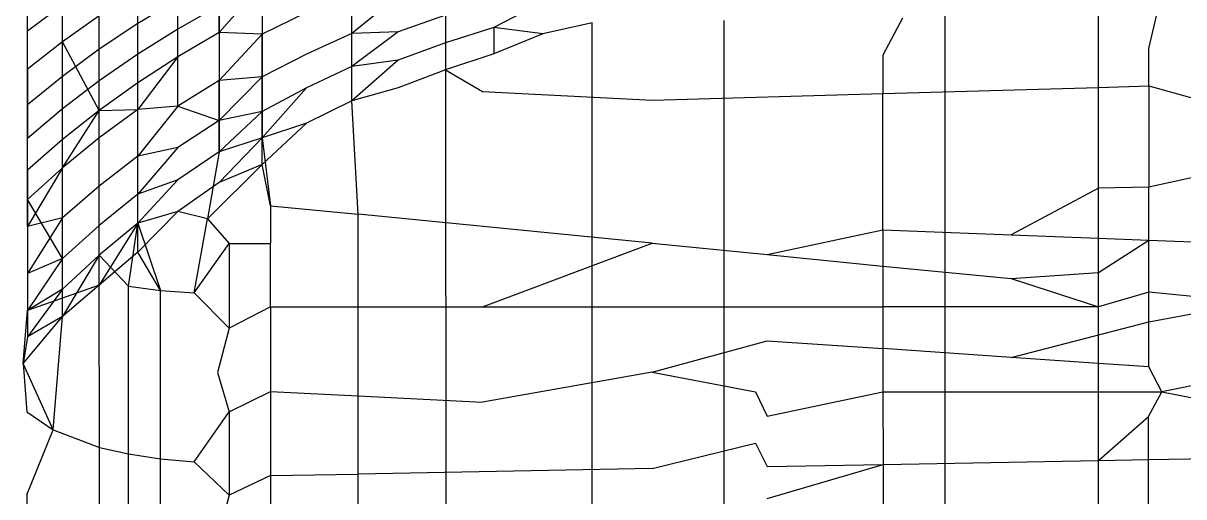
# Model space of a CAD drawing. Header units: inches. Extents: x 17 to 4615, y 5 to 3256.
# Drawn here: x 740.493 to 741.615, y 2416.14 to 2416.597 of the extents above; entities that cross this region are included whole.
import ezdxf

# ---------------------------------------------------------------- set-up
doc = ezdxf.new("R2010")
doc.units = ezdxf.units.IN
doc.header["$MEASUREMENT"] = 0

msp = doc.modelspace()

# ---------------------------------------------------------------- linework, layer by layer
for p, q in [((740.7242, 2416.6356), (740.6827, 2416.5886)), ((740.7242, 2416.6356), (740.7242, 2416.587)), ((740.4974, 2416.5897), (740.4974, 2416.6281)), ((740.4974, 2416.5532), (740.4974, 2416.6281)), ((740.6039, 2416.5971), (740.6039, 2416.6284)), ((740.8108, 2416.5875), (740.8108, 2416.6267)), ((740.8556, 2416.6237), (740.8108, 2416.5875)), ((741.3839, 2416.6283), (741.4482, 2244.6646)), ((741.5324, 2416.5356), (741.5324, 2416.6267)), ((741.5812, 2416.5732), (741.5937, 2416.626)), ((740.5312, 2416.6149), (740.4974, 2416.5897)), ((740.5312, 2416.5796), (740.5312, 2416.6149)), ((740.5312, 2416.5461), (740.5312, 2416.6149)), ((740.6426, 2416.6204), (740.6039, 2416.5971)), ((740.6426, 2416.5918), (740.6426, 2416.6204)), ((740.6827, 2416.6145), (740.6426, 2416.5918)), ((740.6827, 2416.5886), (740.6827, 2416.6145)), ((740.6827, 2416.6145), (740.6827, 2416.5422)), ((740.9953, 2416.6179), (740.948, 2416.5934)), ((740.5668, 2416.6047), (740.5312, 2416.5796)), ((740.5668, 2416.5723), (740.5668, 2416.6047)), ((740.7669, 2416.6077), (740.7242, 2416.587)), ((740.9014, 2416.6054), (740.8556, 2416.5891)), ((740.9014, 2416.6054), (740.9014, 2416.5787)), ((741.2124, 2244.5638), (741.1707, 2416.6)), ((741.3432, 2416.6023), (741.324, 2416.5666)), ((740.4974, 2416.5532), (740.4974, 2416.5897)), ((740.6039, 2416.5971), (740.5668, 2416.5723)), ((740.6039, 2416.5676), (740.6039, 2416.5971)), ((740.6426, 2416.5918), (740.6039, 2416.5676)), ((740.6426, 2416.5651), (740.6426, 2416.5918)), ((740.6426, 2416.5173), (740.6426, 2416.5918)), ((740.6827, 2416.5886), (740.6426, 2416.5651)), ((740.7242, 2416.587), (740.6827, 2416.5886)), ((740.6827, 2416.5886), (740.6827, 2416.5422)), ((740.8556, 2416.5891), (740.8108, 2416.5875)), ((740.8556, 2416.5891), (740.8108, 2416.5558)), ((740.948, 2416.5934), (740.9014, 2416.5787)), ((740.9953, 2416.5873), (740.948, 2416.5934)), ((740.948, 2416.5934), (740.948, 2416.5678)), ((741.0432, 2416.5979), (740.9953, 2416.5873)), ((740.9998, 2244.473), (741.0432, 2416.5979)), ((740.5312, 2416.5796), (740.4974, 2416.5532)), ((740.5312, 2416.5461), (740.5312, 2416.5796)), ((740.5668, 2416.5133), (740.5312, 2416.5796)), ((740.7242, 2416.587), (740.6827, 2416.5422)), ((740.7242, 2416.587), (740.7242, 2416.5122)), ((740.7242, 2416.5457), (740.7242, 2416.587)), ((740.8108, 2416.5875), (740.7669, 2416.5676)), ((740.8108, 2416.5558), (740.8108, 2416.5875)), ((740.9014, 2416.5787), (740.8556, 2416.5618)), ((740.9014, 2416.5787), (740.9014, 2416.5526)), ((740.9953, 2416.5873), (740.948, 2416.5678)), ((740.5668, 2416.5723), (740.5312, 2416.5461)), ((740.5668, 2416.5418), (740.5668, 2416.5723)), ((740.5668, 2416.5133), (740.5668, 2416.5723)), ((740.6039, 2416.5676), (740.5668, 2416.5418)), ((740.6039, 2416.54), (740.6039, 2416.5676)), ((740.6039, 2416.5143), (740.6039, 2416.5676)), ((740.7669, 2416.5676), (740.7242, 2416.5457)), ((740.948, 2416.5678), (740.9014, 2416.5526)), ((741.324, 2416.5666), (741.324, 2416.5295)), ((741.5812, 2416.537), (741.5812, 2416.5732)), ((740.6426, 2416.5651), (740.6039, 2416.54)), ((740.6426, 2416.5651), (740.6039, 2416.5143)), ((740.8108, 2416.5558), (740.7669, 2416.535)), ((740.8556, 2416.5618), (740.8108, 2416.5558)), ((740.8556, 2416.5618), (740.8108, 2416.5226)), ((740.8108, 2416.5226), (740.8108, 2416.5558)), ((740.4974, 2416.5187), (740.4974, 2416.5532)), ((740.4974, 2416.5532), (740.4974, 2416.4861)), ((740.5312, 2416.5461), (740.4974, 2416.5187)), ((740.5312, 2416.5147), (740.5312, 2416.5461)), ((740.7242, 2416.5457), (740.6827, 2416.5422)), ((740.7242, 2416.5457), (740.6827, 2416.5037)), ((740.7242, 2416.4868), (740.7242, 2416.5457)), ((740.7242, 2416.5457), (740.7242, 2416.5122)), ((740.9014, 2416.5526), (740.8556, 2416.5351)), ((740.9014, 2416.5526), (740.9371, 2416.5315)), ((740.9014, 2416.5526), (740.9998, 2244.473)), ((740.5668, 2416.5418), (740.5312, 2416.5147)), ((740.5668, 2416.5133), (740.5668, 2416.5418)), ((740.6039, 2416.54), (740.5668, 2416.5133)), ((740.6039, 2416.5143), (740.6039, 2416.54)), ((740.6827, 2416.5422), (740.6426, 2416.5173)), ((740.6827, 2416.5422), (740.6827, 2416.4733)), ((740.6827, 2416.5037), (740.6827, 2416.5422)), ((740.7669, 2416.535), (740.7242, 2416.5122)), ((740.7669, 2416.535), (740.7242, 2416.4868)), ((740.8556, 2416.5351), (740.8108, 2416.5226)), ((741.324, 2416.5295), (741.5324, 2416.5356)), ((741.5324, 2416.5356), (741.5812, 2416.537)), ((741.5324, 2416.4382), (741.5324, 2416.5356)), ((741.5812, 2416.537), (741.5811, 2416.4392)), ((741.5812, 2416.537), (741.8973, 2416.4494)), ((740.8108, 2416.5226), (740.7669, 2416.5009)), ((740.8171, 2416.413), (740.8108, 2416.5226)), ((740.9371, 2416.5315), (741.1013, 2416.5231)), ((741.1013, 2416.5231), (741.324, 2416.5295)), ((741.3241, 2416.3981), (741.324, 2416.5295)), ((740.4974, 2416.4861), (740.4974, 2416.5187)), ((740.5312, 2416.5147), (740.4974, 2416.4861)), ((740.5312, 2416.4852), (740.5312, 2416.5147)), ((740.5668, 2416.5133), (740.5312, 2416.4852)), ((740.5312, 2416.4578), (740.5668, 2416.5133)), ((740.6039, 2416.5143), (740.5668, 2416.4868)), ((740.5668, 2416.5133), (740.6039, 2416.5143)), ((740.5668, 2416.4868), (740.5668, 2416.5133)), ((740.6426, 2416.5173), (740.6039, 2416.5143)), ((740.6426, 2416.5173), (740.6039, 2416.4691)), ((740.6039, 2416.4691), (740.6039, 2416.5143)), ((740.6426, 2416.5173), (740.6827, 2416.5037)), ((740.7242, 2416.5122), (740.6827, 2416.5037)), ((740.7242, 2416.5122), (740.6827, 2416.4733)), ((740.7242, 2416.5122), (740.7242, 2416.4868)), ((740.6827, 2416.5037), (740.6426, 2416.4776)), ((740.6827, 2416.4733), (740.6827, 2416.5037)), ((740.7669, 2416.5009), (740.7242, 2416.4868)), ((740.7669, 2416.5009), (740.7242, 2416.4611)), ((740.4974, 2416.4556), (740.4974, 2416.4861)), ((740.5312, 2416.4852), (740.4974, 2416.4556)), ((740.5668, 2416.4868), (740.5312, 2416.4578)), ((740.5312, 2416.4578), (740.5312, 2416.4852)), ((740.5668, 2416.4401), (740.5668, 2416.4868)), ((740.6426, 2416.4776), (740.6039, 2416.4691)), ((740.6426, 2416.4776), (740.6039, 2416.4324)), ((740.7242, 2416.4868), (740.6827, 2416.4733)), ((740.7242, 2416.4868), (740.6827, 2416.4437)), ((740.7242, 2416.4868), (740.7324, 2416.4213)), ((740.7242, 2416.4611), (740.7242, 2416.4868)), ((740.6039, 2416.4691), (740.5668, 2416.4401)), ((740.6039, 2416.4324), (740.6039, 2416.4691)), ((740.6827, 2416.4733), (740.6426, 2416.4463)), ((740.6827, 2416.4733), (740.6713, 2416.4088)), ((740.5312, 2416.4578), (740.4974, 2416.4273)), ((740.5312, 2416.4578), (740.4974, 2416.4012)), ((740.4974, 2416.4273), (740.4974, 2416.4556)), ((740.4974, 2416.4556), (740.4974, 2416.4012)), ((740.5312, 2416.4096), (740.5312, 2416.4578)), ((740.7242, 2416.4611), (740.6713, 2416.4088)), ((740.7242, 2416.4611), (740.6827, 2416.4437)), ((740.7324, 2416.4213), (740.7242, 2416.4611)), ((741.6804, 2416.461), (741.5811, 2416.4392)), ((740.6426, 2416.4463), (740.6039, 2416.4324)), ((740.6426, 2416.4463), (740.6039, 2416.4046)), ((740.6827, 2416.4437), (740.6426, 2416.4158)), ((740.5668, 2416.4401), (740.5312, 2416.4096)), ((740.5668, 2416.3735), (740.5668, 2416.4401)), ((740.6039, 2416.4324), (740.5668, 2416.4023)), ((740.6039, 2416.4046), (740.6039, 2416.4324)), ((740.6039, 2416.3765), (740.6039, 2416.4324)), ((741.5324, 2416.4382), (741.4482, 2416.3933)), ((741.5811, 2416.4392), (741.5324, 2416.4382)), ((741.5324, 2416.39), (741.5324, 2416.4382)), ((741.5811, 2416.3881), (741.5811, 2416.4392)), ((740.4974, 2416.4012), (740.4974, 2416.4273)), ((740.5312, 2416.3704), (740.4974, 2416.4273)), ((740.7324, 2416.4213), (740.8171, 2416.413)), ((740.7324, 2416.4213), (740.7324, 2416.3848)), ((740.5312, 2416.4096), (740.4974, 2416.4012)), ((740.5312, 2416.4096), (740.4974, 2416.356)), ((740.5312, 2416.3704), (740.5312, 2416.4096)), ((740.6426, 2416.4158), (740.6039, 2416.4046)), ((740.6426, 2416.4158), (740.6039, 2416.3765)), ((740.6713, 2416.4088), (740.6426, 2416.4158)), ((740.6585, 2416.3371), (740.6713, 2416.4088)), ((740.6713, 2416.4088), (740.6922, 2416.3848)), ((740.8171, 2416.3237), (740.8171, 2416.413)), ((741.1012, 2416.385), (740.8171, 2416.413)), ((740.4974, 2416.4012), (740.4974, 2416.356)), ((740.5668, 2416.4023), (740.5312, 2416.3704)), ((740.6039, 2416.4046), (740.5668, 2416.3735)), ((740.6039, 2416.4046), (740.5668, 2416.3445)), ((740.595, 2416.3436), (740.6039, 2416.4046)), ((740.6039, 2416.4046), (740.6258, 2416.3396)), ((741.2124, 2416.3741), (741.3241, 2416.3981)), ((741.3241, 2416.3981), (741.4482, 2416.3933)), ((741.3241, 2416.3981), (741.3242, 2416.3631)), ((741.4482, 2416.3933), (741.5324, 2416.39)), ((741.5324, 2416.3237), (741.5324, 2416.39)), ((741.5324, 2416.39), (741.5811, 2416.3881)), ((741.5324, 2416.3568), (741.5811, 2416.3881)), ((741.581, 2416.3378), (741.5811, 2416.3881)), ((741.5811, 2416.3881), (741.6805, 2416.3842)), ((740.6039, 2416.3765), (740.5668, 2416.3445)), ((740.6258, 2416.3396), (740.6039, 2416.3765)), ((740.6585, 2416.3371), (740.6922, 2416.3848)), ((740.6922, 2416.3848), (740.7324, 2416.3848)), ((740.6922, 2416.3848), (740.6922, 2416.3032)), ((740.7324, 2416.3237), (740.7324, 2416.3848)), ((740.9372, 2416.3237), (741.1012, 2416.385)), ((741.1012, 2416.385), (741.2124, 2416.3741)), ((740.5312, 2416.3704), (740.4974, 2416.356)), ((740.5312, 2416.3704), (740.4974, 2416.3203)), ((740.5668, 2416.3735), (740.5312, 2416.3407)), ((740.5668, 2416.3735), (740.5312, 2416.3144)), ((740.5312, 2416.3407), (740.5312, 2416.3704)), ((740.5668, 2416.3735), (740.595, 2416.3436)), ((740.5668, 2416.3445), (740.5668, 2416.3735)), ((741.2124, 2416.3741), (741.3242, 2416.3631)), ((740.4974, 2416.356), (740.4974, 2416.3203)), ((741.3242, 2416.3631), (741.4482, 2416.3509)), ((741.3242, 2416.3631), (741.3242, 2416.3237)), ((741.4482, 2416.3509), (741.5324, 2416.3568)), ((740.5668, 2416.3445), (740.4974, 2416.3203)), ((740.5668, 2416.3445), (740.5312, 2416.3144)), ((740.567, 2416.188), (740.5668, 2416.3445)), ((740.595, 2416.3436), (740.6258, 2416.3396)), ((740.595, 2416.1817), (740.595, 2416.3436)), ((741.4482, 2416.3509), (741.5324, 2416.3237)), ((740.5312, 2416.3407), (740.4974, 2416.3203)), ((740.5312, 2416.3407), (740.4974, 2416.2946)), ((740.5312, 2416.3144), (740.5312, 2416.3407)), ((740.6258, 2416.3396), (740.6585, 2416.3371)), ((740.6258, 2416.177), (740.6258, 2416.3396)), ((740.6922, 2416.3032), (740.6585, 2416.3371)), ((741.581, 2416.3378), (741.5324, 2416.3237)), ((741.6805, 2416.328), (741.581, 2416.3378)), ((741.581, 2416.3091), (741.581, 2416.3378)), ((740.4933, 2416.2689), (740.4974, 2416.3203)), ((740.4974, 2416.3203), (740.4974, 2416.2946)), ((740.7324, 2416.3237), (740.6922, 2416.3032)), ((740.7324, 2416.3237), (740.7324, 2416.2418)), ((740.7324, 2416.3237), (740.8171, 2416.3237)), ((740.8171, 2416.2376), (740.8171, 2416.3237)), ((740.8171, 2416.3237), (740.9372, 2416.3237)), ((740.9372, 2416.3237), (741.3242, 2416.3237)), ((741.3242, 2416.3237), (741.3242, 2416.2833)), ((741.5324, 2416.3237), (741.3242, 2416.3237)), ((741.5324, 2416.269), (741.5324, 2416.3237)), ((741.581, 2416.3091), (741.6805, 2416.328)), ((740.4933, 2416.2689), (740.5312, 2416.3144)), ((740.5312, 2416.3144), (740.4974, 2416.2946)), ((740.5223, 2416.205), (740.5312, 2416.3144)), ((741.4482, 2416.2748), (741.581, 2416.3091)), ((741.581, 2416.2657), (741.581, 2416.3091)), ((740.6922, 2416.3032), (740.6811, 2416.2604)), ((740.4974, 2416.2946), (740.4933, 2416.2689)), ((741.1011, 2416.2606), (741.2124, 2416.2909)), ((741.2124, 2416.2909), (741.3242, 2416.2833)), ((741.3242, 2416.2833), (741.3242, 2416.2417)), ((741.4482, 2416.2748), (741.3242, 2416.2833)), ((741.5324, 2416.269), (741.4482, 2416.2748)), ((740.5223, 2416.205), (740.4933, 2416.2689)), ((740.4933, 2416.2689), (740.4969, 2416.2223)), ((741.5324, 2416.2417), (741.5324, 2416.269)), ((741.581, 2416.2657), (741.5324, 2416.269)), ((741.5937, 2416.2417), (741.581, 2416.2657)), ((740.6811, 2416.2604), (740.6922, 2416.2222)), ((741.1011, 2416.2606), (740.9372, 2416.2317)), ((741.1011, 2416.2606), (741.201, 2416.2417)), ((741.6805, 2416.2589), (741.5937, 2416.2417)), ((740.6922, 2416.2222), (740.7324, 2416.2418)), ((740.7324, 2416.2418), (740.7324, 2416.1607)), ((740.7324, 2416.2418), (740.8171, 2416.2376)), ((741.201, 2416.2417), (741.2124, 2416.2182)), ((741.2124, 2416.2182), (741.3242, 2416.2417)), ((741.3242, 2416.2417), (741.5324, 2416.2417)), ((741.3242, 2416.2417), (741.3243, 2416.1716)), ((741.5324, 2416.1754), (741.5324, 2416.2417)), ((741.5324, 2416.2417), (741.5937, 2416.2417)), ((741.5809, 2416.2178), (741.5937, 2416.2417)), ((741.5937, 2416.2417), (741.6806, 2416.2246)), ((740.817, 2416.1622), (740.8171, 2416.2376)), ((740.8171, 2416.2376), (740.9372, 2416.2317)), ((740.4969, 2416.2223), (740.5223, 2416.205)), ((740.6585, 2416.1742), (740.6922, 2416.2222)), ((740.6922, 2416.2222), (740.6922, 2416.1419)), ((741.5324, 2416.1754), (741.5809, 2416.2178)), ((741.5809, 2416.1763), (741.5809, 2416.2178)), ((740.4969, 2416.1423), (740.5223, 2416.205)), ((740.5223, 2416.205), (740.567, 2416.188)), ((740.567, 2416.188), (740.595, 2416.1817)), ((740.567, 2416.0298), (740.567, 2416.188)), ((741.1011, 2416.1675), (741.201, 2416.1922)), ((741.201, 2416.1922), (741.2124, 2416.1695)), ((740.595, 2416.1817), (740.6258, 2416.177)), ((740.595, 2416.0226), (740.595, 2416.1817)), ((740.6258, 2416.177), (740.6585, 2416.1742)), ((740.6258, 2416.0173), (740.6258, 2416.177)), ((740.6922, 2416.1419), (740.6585, 2416.1742)), ((741.3243, 2416.1716), (741.5324, 2416.1754)), ((741.5324, 2416.1754), (741.5809, 2416.1763)), ((741.5324, 2416.0992), (741.5324, 2416.1754)), ((741.5808, 2416.1), (741.5809, 2416.1763)), ((741.5809, 2416.1763), (741.6806, 2416.1781)), ((740.7324, 2416.1607), (740.817, 2416.1622)), ((741.1011, 2416.1675), (740.817, 2416.1622)), ((740.817, 2416.0822), (740.817, 2416.1622)), ((741.2124, 2416.1695), (741.3243, 2416.1716)), ((741.2124, 2416.1387), (741.3243, 2416.1716)), ((741.3243, 2416.1716), (741.3243, 2416.0957)), ((740.7324, 2416.1607), (740.6922, 2416.1419)), ((740.7324, 2416.1607), (740.7324, 2416.0859)), ((740.4969, 2416.1423), (740.4969, 2416.0631)), ((740.6922, 2416.1419), (740.6811, 2416.0994))]:
    msp.add_line(p, q)

doc.saveas('drawing.dxf')
